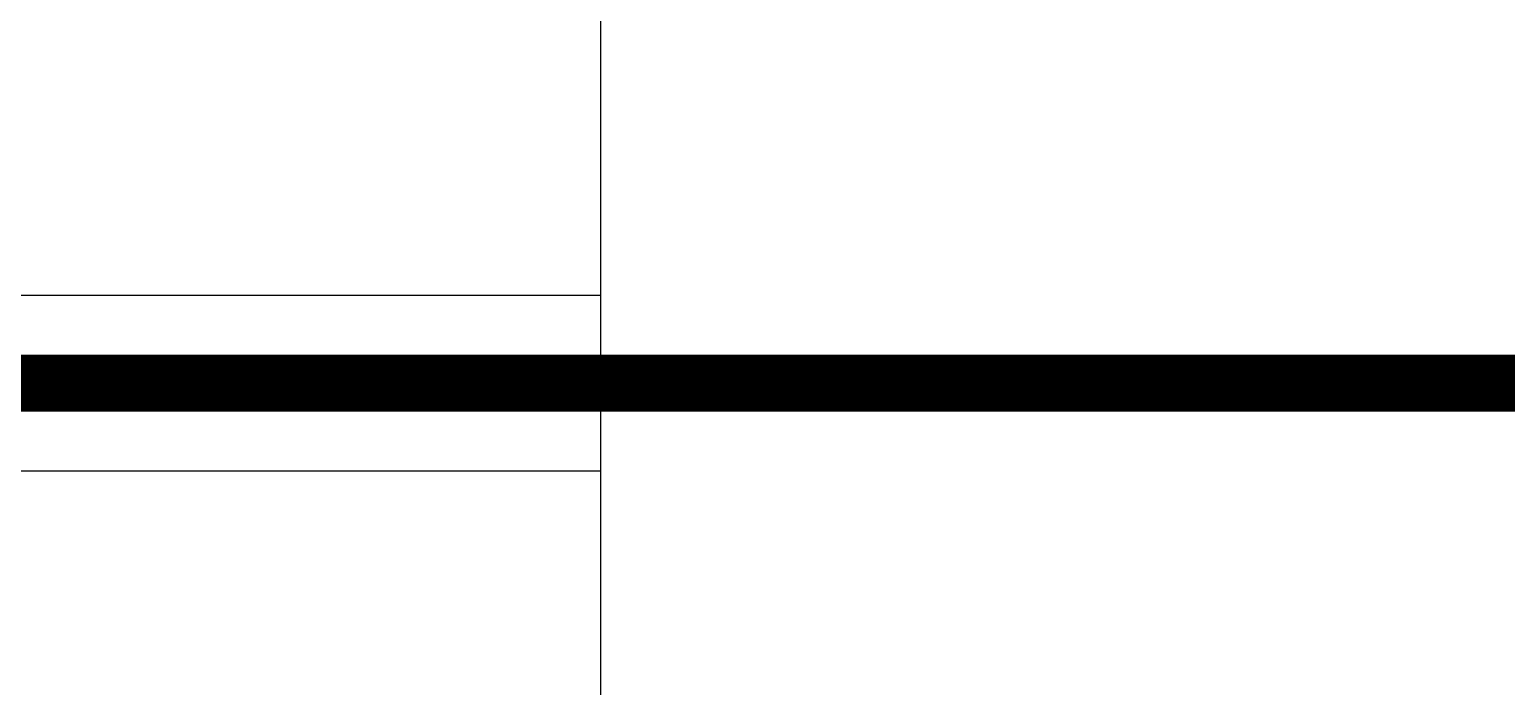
# Model space of a CAD drawing. Header units: millimetres. Extents: x 84.4 to 173.9, y 144 to 177.
# Drawn here: x 141.31 to 147.86, y 166.15 to 169.07 of the extents above; entities that cross this region are included whole.
import ezdxf

# ---------------------------------------------------------------- set-up
doc = ezdxf.new("R2010")
doc.units = ezdxf.units.MM
doc.layers.add('BottomLayer', color=5, linetype='Continuous')
doc.layers.add('TopLayer', color=1, linetype='Continuous')

msp = doc.modelspace()

# ---------------------------------------------------------------- linework, layer by layer
at = {"layer": 'BottomLayer'}
for p, q in [((143.843, 172.9008), (143.843, 167.8883)), ((143.843, 167.8883), (140.4902, 167.8883)), ((140.6511, 167.1113), (143.843, 167.1113)), ((143.843, 167.1113), (143.843, 159.4047))]:
    msp.add_line(p, q, dxfattribs=at)
for points, const_width in [([(143.9226, 173.7368), (148.792, 168.8674)], 0.762), ([(140.4902, 167.4998), (151.8694, 167.4998)], 0.254)]:
    msp.add_lwpolyline(points, dxfattribs=dict(at, const_width=const_width))
at = {"layer": 'TopLayer'}
msp.add_line((143.843, 174.3664), (143.843, 146.4949), dxfattribs=at)

doc.saveas('drawing.dxf')
